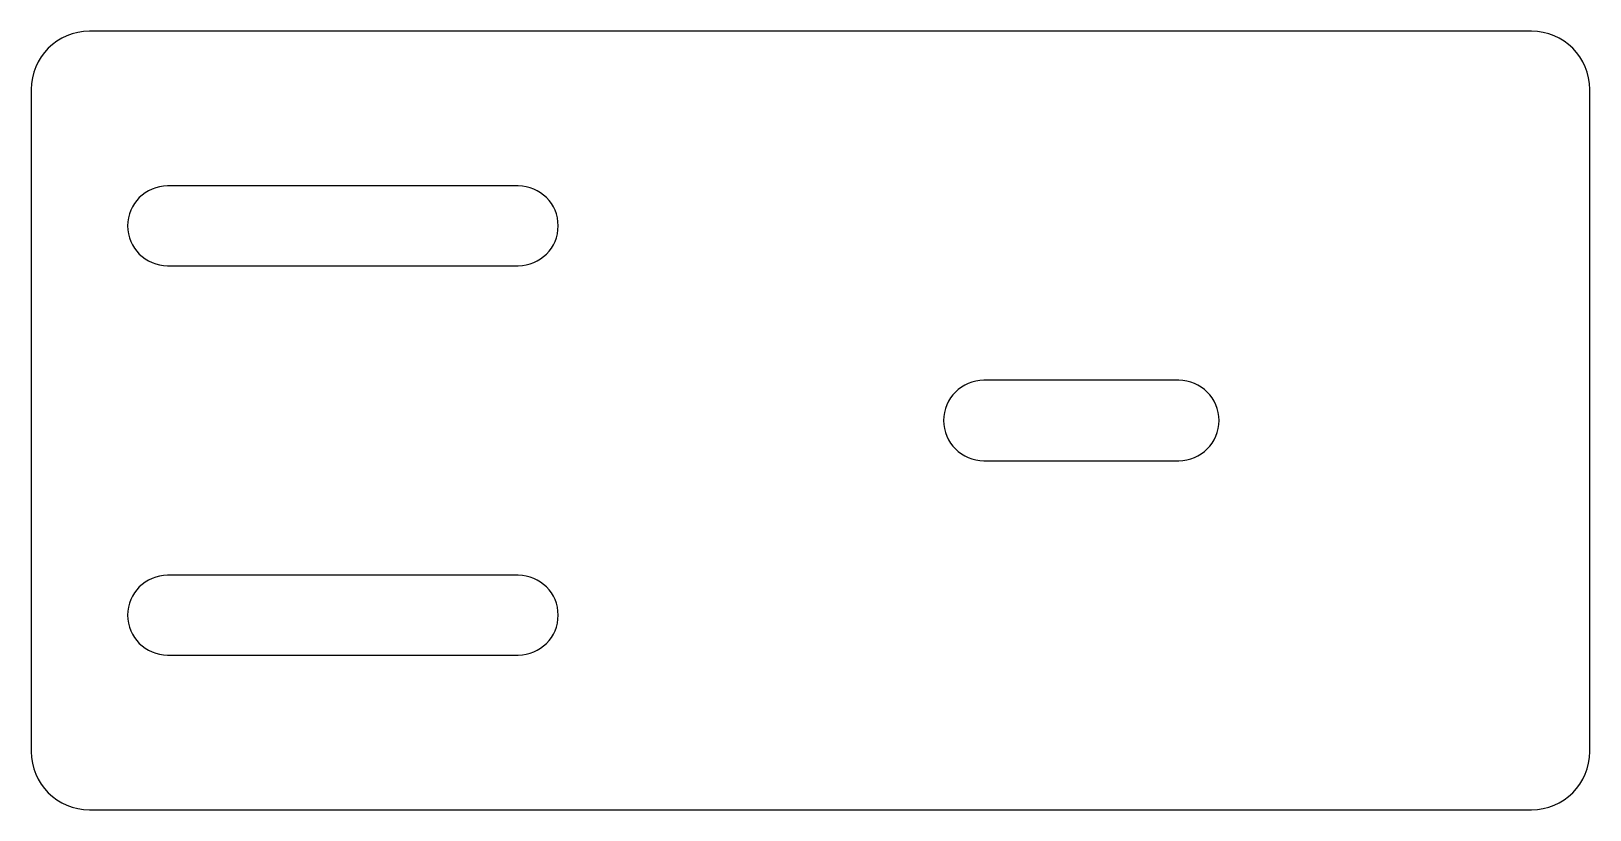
# Model space of a CAD drawing. Header units: millimetres. Extents: x -40 to 40, y -20 to 20.
import ezdxf

# ---------------------------------------------------------------- set-up
doc = ezdxf.new("R2010")
doc.units = ezdxf.units.MM

msp = doc.modelspace()

# ---------------------------------------------------------------- linework, layer by layer
at = {"color": 7, "linetype": 'Continuous', "lineweight": 25}
for p, q in [((37, 20), (-37, 20)), ((-40, 17), (-40, -17)), ((40, -17), (40, 17)), ((-15, 12.05), (-33, 12.05)), ((-33, 7.95), (-15, 7.95)), ((18.9, 2.07), (8.9, 2.07)), ((8.9, -2.07), (18.9, -2.07)), ((-15, -7.95), (-33, -7.95)), ((-33, -12.05), (-15, -12.05)), ((-37, -20), (37, -20))]:
    msp.add_line(p, q, dxfattribs=at)
for centre, radius, start, end in [((-37, 17), 3, 90, 180), ((37, 17), 3, 0, 90), ((-33, 10), 2.05, 90, 270), ((-15, 10), 2.05, 270, 90), ((8.9, 0), 2.07, 90, 270), ((18.9, 0), 2.07, 270, 90), ((-33, -10), 2.05, 90, 270), ((-15, -10), 2.05, 270, 90), ((-37, -17), 3, 180, 270), ((37, -17), 3, 270, 0)]:
    msp.add_arc(centre, radius, start, end, dxfattribs=at)

doc.saveas('drawing.dxf')
